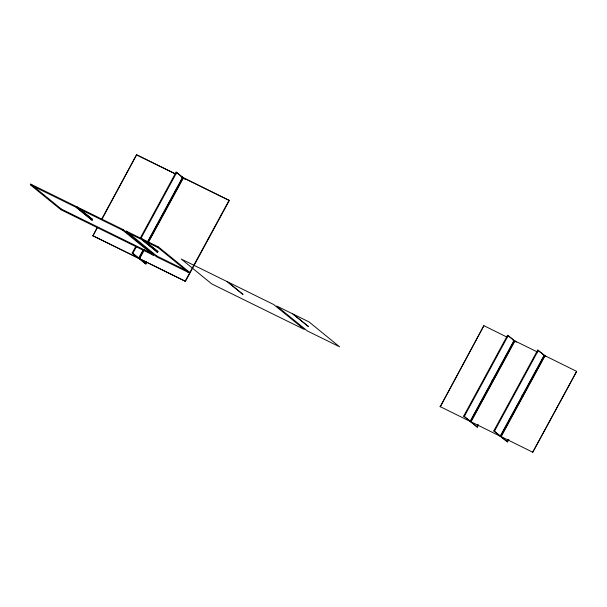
<?xml version="1.0" encoding="UTF-8"?>
<svg xmlns="http://www.w3.org/2000/svg" width="607" height="607" viewBox="0 0 607 607"><rect width="100%" height="100%" fill="white"/><g stroke="black" fill="none" stroke-linecap="round" stroke-linejoin="round"><path stroke-width="0.91" d="M30.35 184.809L30.729 184.118L76.649 206.714L92.575 219.484L92.203 220.174L91.551 219.855L76.277 207.404L30.35 184.809L60.905 209.719L153.404 255.221L153.783 254.53L61.284 209.028L30.729 184.118M60.905 209.719L61.284 209.028M76.277 207.404L76.649 206.714M92.203 220.174L76.922 207.723L77.294 207.033L123.221 229.621L156.424 256.708L188.694 272.581L189.065 271.883L158.51 246.981L142.698 239.204L142.326 239.894L157.6 252.345L157.979 251.655L142.698 239.204M91.551 219.855L91.93 219.165M143.358 250.183L138.882 258.43L92.954 235.835L97.173 227.375M101.65 219.127L136.59 154.77L175.628 173.974M92.954 235.835L97.431 227.587M101.915 219.339L136.59 154.77M153.404 255.221L122.849 230.311L123.221 229.621M157.979 251.655L142.053 238.885L126.241 231.108L125.869 231.798L141.681 239.575L157.6 252.345M146.841 262.33L145.946 263.977L145.301 263.658L132.205 252.99L135.786 246.389M140.263 238.134L176.098 172.13L176.743 172.449L183.162 177.684L147.774 242.861M145.946 263.977L132.85 253.301L136.431 246.708M140.907 238.452L176.743 172.449M141.681 239.575L142.053 238.885M143.1 249.97L138.616 258.218L92.689 235.622M147.577 241.715L182.517 177.365L176.098 172.13M147.842 241.927L182.783 177.578L184.209 178.739M144.193 249.462L139.261 258.536L185.454 281.337L229.347 200.485L181.569 176.895M144.003 250.501L139.527 258.749L185.454 281.337M148.487 242.246L183.428 177.897L185.567 179.642M145.301 263.658L146.196 262.012M188.694 272.581L158.131 247.671L158.51 246.981M156.955 252.034L157.334 251.336M156.424 256.708L156.803 256.01L126.241 231.108M185.188 281.124L229.089 200.272M483.893 325.663L440.257 406.728L483.893 325.663L507.065 337.143M478.324 425.439L477.428 427.085L476.783 426.774L463.687 416.099L507.589 335.246L514.653 340.793L470.751 421.645L500.487 436.357L544.38 355.505L545.807 356.666M477.428 427.085L464.332 416.417L508.234 335.565M470.106 421.326L514.008 340.474L507.589 335.246M514.266 340.686L470.372 421.539L439.992 406.515M471.017 421.857L514.911 341.005L516.337 342.166M476.783 426.774L478.126 424.293M508.894 439.43L507.543 441.904L506.898 441.585L493.802 430.909L537.703 350.057L544.767 355.603L500.866 436.463L532.749 452.23L576.65 371.378L532.749 452.23M507.543 441.904L494.447 431.228L538.348 350.376M500.221 436.145L544.122 355.292L537.703 350.057M501.132 436.676L545.025 355.823M506.898 441.585L507.793 439.938M136.856 154.982L175.893 174.186M180.985 176.69L229.347 200.485M512.74 339.852L537.354 351.961M543.295 354.883L576.65 371.378M76.922 207.723L122.849 230.311M142.326 239.894L158.131 247.671M156.803 256.01L189.065 271.883M132.205 252.99L132.85 253.301M463.687 416.099L464.332 416.417M493.802 430.909L494.447 431.228M161.212 218.11L160.832 218.004M77.294 207.033L92.575 219.484M492.702 381.219L492.057 380.9L492.702 381.219M522.817 396.03L522.172 395.718L522.817 396.03M227.139 281.618L181.22 259.03L211.775 283.932L304.274 329.434L273.711 304.532L227.784 281.936L243.066 294.387L242.421 294.076L227.139 281.618M292.544 313.796L276.739 306.019L307.294 330.921L339.556 346.794L309.001 321.892L293.189 314.115L308.47 326.566L292.544 313.796"/></g></svg>
